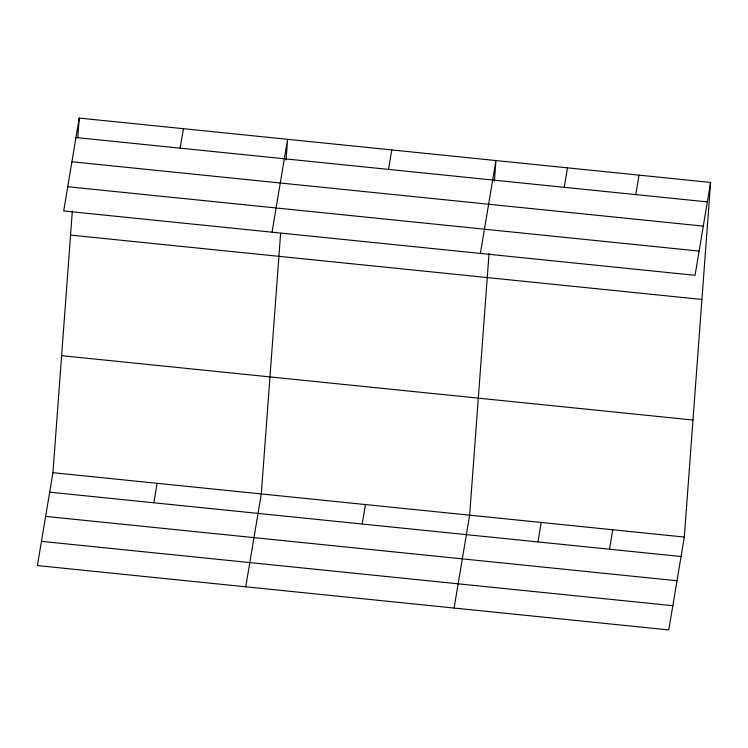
<?xml version="1.0" encoding="UTF-8"?>
<svg xmlns="http://www.w3.org/2000/svg" width="748" height="748" viewBox="0 0 748 748"><rect width="100%" height="100%" fill="white"/><g stroke="black" fill="none" stroke-linecap="round" stroke-linejoin="round"><path stroke-width="1.12" d="M710.6 182.428L695.06 275.311L63.692 210.945L79.232 118.072L710.6 182.428L684.308 537.055L668.768 629.928L37.4 565.572L52.94 472.689L72.341 211.001M77.783 137.576L79.232 118.072M280.612 233.395L261.295 493.932L245.755 586.806M286.054 159.96L287.587 139.315L272.038 232.189M489.042 253.479L469.641 515.166L454.101 608.049M494.4 181.203L495.933 160.549L480.394 253.422M180.146 148.16L183.41 128.693M153.864 502.778L157.117 483.311M388.502 169.403L391.756 149.927M362.21 524.021L365.473 504.554M564.235 187.309L567.489 167.842M537.943 541.935L541.197 522.459M635.791 194.611L639.044 175.135M609.498 549.228L612.752 529.762M75.978 137.538L707.346 201.904M71.92 161.764L703.288 226.12M67.741 186.729L699.109 251.085M70.555 235.096L701.923 299.452M61.617 355.665L692.985 420.03M52.94 472.689L684.308 537.055M49.686 492.165L681.054 556.521M45.628 516.391L676.996 580.747M41.458 541.346L672.817 605.702"/></g></svg>
